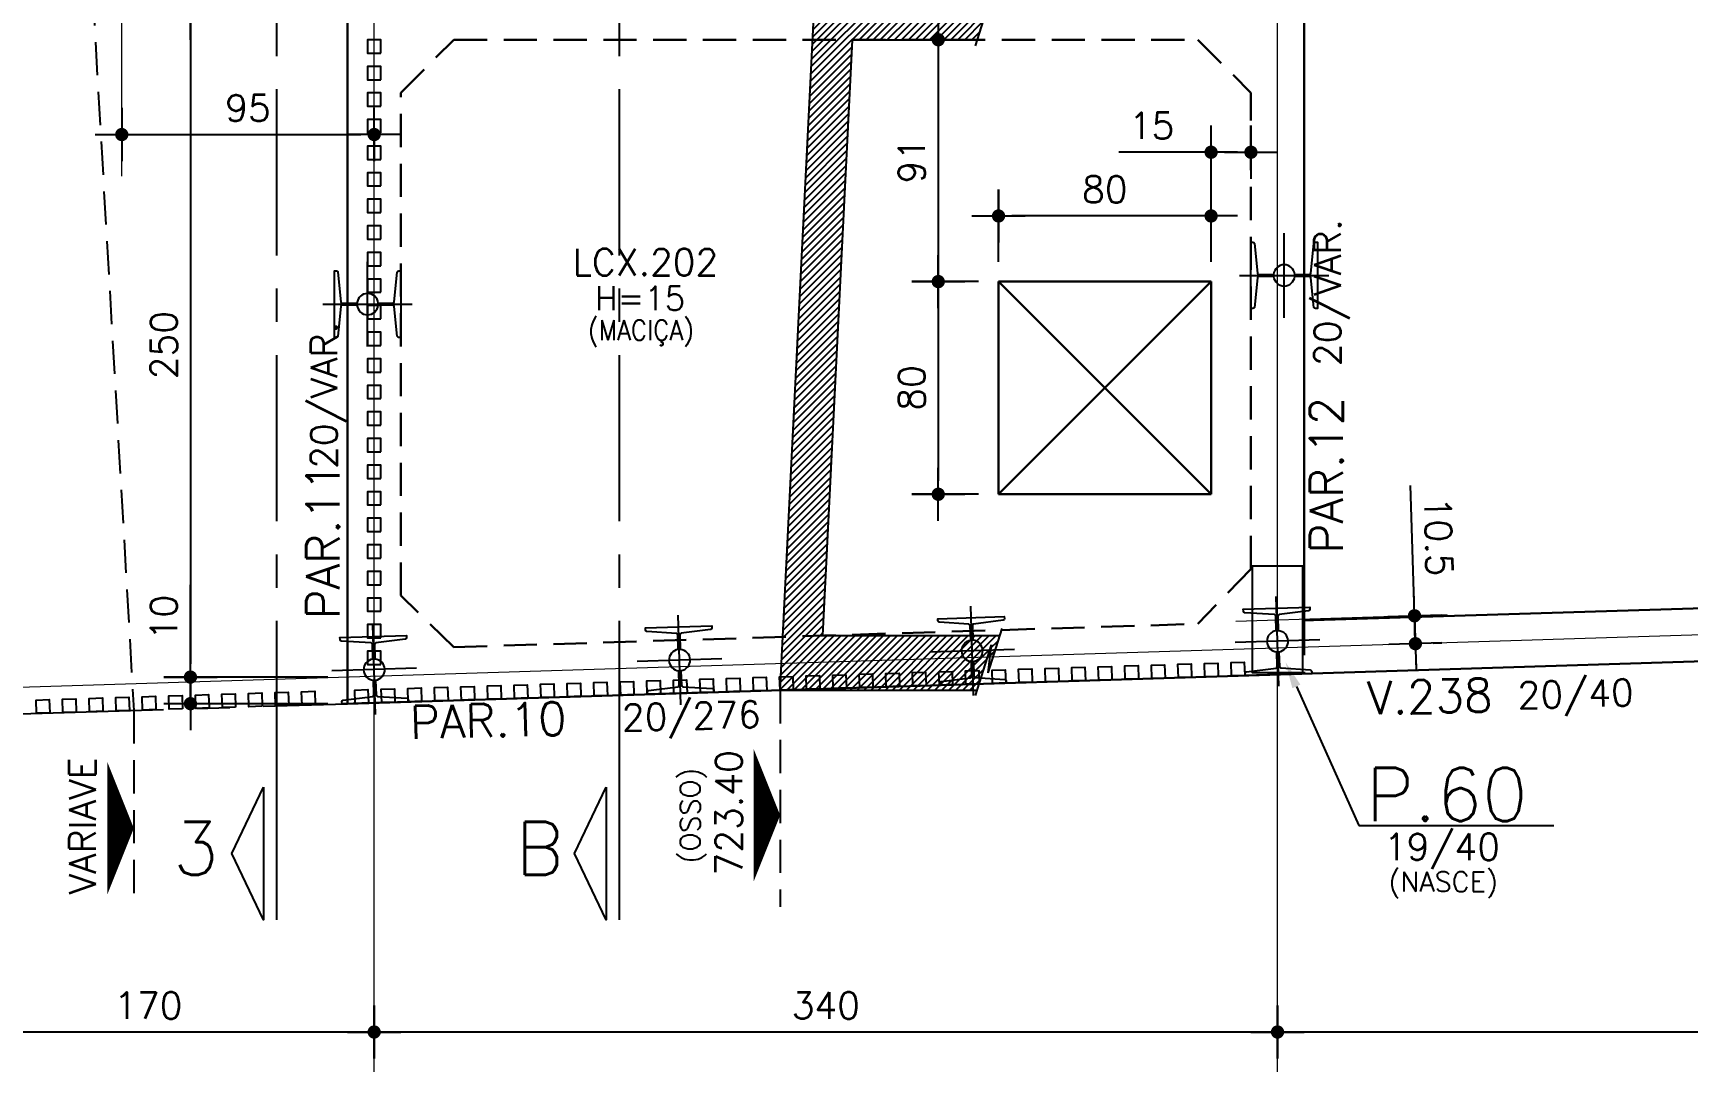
# Model space of a CAD drawing. Header units: inches. Extents: x 0 to 5940, y 0 to 4205.
# Drawn here: x 586 to 1209, y 332 to 723 of the extents above; entities that cross this region are included whole.
import ezdxf
from ezdxf.enums import TextEntityAlignment as Align

# ---------------------------------------------------------------- set-up
doc = ezdxf.new("R2010")
doc.units = ezdxf.units.IN
doc.header["$LTSCALE"] = 50
doc.header["$MEASUREMENT"] = 0
doc.linetypes.add('CENTER', pattern=[2, 1.25, -0.25, 0.25, -0.25])
doc.linetypes.add('HIDDEN', pattern=[0.375, 0.25, -0.125])
for name, color, linetype in [('ALVENARIA', 10, 'HIDDEN'), ('CORTE-FORMA', 1, 'Continuous'), ('COTA', 6, 'Continuous'), ('DIVISA DO TERRENO', 1, 'CENTER'), ('FO-TEXTO-LAJES', 152, 'Continuous'), ('FO-TEXTO-VIGAS', 3, 'Continuous'), ('NIVEL', 3, 'Continuous'), ('P-N', 5, 'Continuous'), ('PERFIL-CORTINA', 253, 'Continuous'), ('PILAR METALICO', 210, 'Continuous'), ('TEXTO', 3, 'Continuous')]:
    doc.layers.add(name, color=color, linetype=linetype)
for name, color, linetype, lineweight in [('FO-Eixos', 150, 'Continuous', 5), ('FO-Textos dos pilares', 3, 'Continuous', 20), ('FO-Vigas', 2, 'Continuous', 30)]:
    doc.layers.add(name, color=color, linetype=linetype, lineweight=lineweight)
doc.styles.add('ROMANS', font='romans.shx')
doc.dimstyles.new('COTA_50', dxfattribs={"dimscale": 5, "dimtxt": 2, "dimasz": 1, "dimexe": 2, "dimexo": 1.5, "dimgap": 1, "dimtad": 1, "dimzin": 12, "dimdsep": 46, "dimtxsty": 'ROMANS', "dimblk1": 'COTA', "dimblk2": 'COTA', "dimsah": 1, "dimcen": -4, "dimdle": 1.5, "dimclrd": 6, "dimclre": 6, "dimclrt": 3, "dimadec": 0, "dimazin": 0, "dimtfac": 1, "dimtofl": 0, "dimtmove": 0, "dimatfit": 3, "dimldrblk": 'COTA', "dimfxl": 1, "dimtolj": 1, "dimtzin": 12, "dimarcsym": 0})

# ---------------------------------------------------------------- blocks, each defined once
blk = doc.blocks.new('COTA')
at = {"layer": 'COTA'}
for p, q in [((0, -2), (0, 2)), ((2, 0), (-2, 0))]:
    blk.add_line(p, q, dxfattribs=at)
at = {"layer": 'COTA', "const_width": 0.5}
blk.add_lwpolyline([(-0.25, 0, 1), (0.25, 0, 1)], format="xyb", close=True, dxfattribs=at)
blk = doc.blocks.new('*D159')
at = {"layer": 'COTA', "color": 6, "lineweight": -2, "transparency": 16777216}
for p, q in [((1054.8, 351.63), (1054.8, 337.41)), ((1632.8, 351.63), (1632.8, 337.41)), ((1627.8, 347.41), (1059.8, 347.41))]:
    blk.add_line(p, q, dxfattribs=at)
at = {"layer": 'Defpoints', "color": 0, "transparency": 16777216}
for p in [(1054.8, 359.13), (1632.8, 359.13), (1054.8, 347.41)]:
    blk.add_point(p, dxfattribs=at)
at = {"layer": 'COTA', "color": 6, "lineweight": -2, "transparency": 16777216, "xscale": 5, "yscale": 5, "zscale": 5, "rotation": 180}
blk.add_blockref('COTA', (1054.8, 347.41), dxfattribs=at)
at = {"layer": 'COTA', "color": 6, "lineweight": -2, "transparency": 16777216, "xscale": 5, "yscale": 5, "zscale": 5}
blk.add_blockref('COTA', (1632.8, 347.41), dxfattribs=at)
at = {"layer": 'COTA', "color": 3, "transparency": 16777216, "insert": (1343.8, 357.41), "char_height": 10, "attachment_point": 5, "style": 'ROMANS'}
blk.add_mtext('\\A1;578', dxfattribs=at)
blk = doc.blocks.new('*D162')
at = {"layer": 'COTA', "color": 6, "lineweight": -2, "transparency": 16777216}
for p, q in [((714.8, 352.84), (714.8, 337.41)), ((1054.8, 352.84), (1054.8, 337.41)), ((1049.8, 347.41), (719.8, 347.41))]:
    blk.add_line(p, q, dxfattribs=at)
at = {"layer": 'Defpoints', "color": 0, "transparency": 16777216}
for p in [(714.8, 360.34), (1054.8, 360.34), (714.8, 347.41)]:
    blk.add_point(p, dxfattribs=at)
at = {"layer": 'COTA', "color": 6, "lineweight": -2, "transparency": 16777216, "xscale": 5, "yscale": 5, "zscale": 5, "rotation": 180}
blk.add_blockref('COTA', (714.8, 347.41), dxfattribs=at)
at = {"layer": 'COTA', "color": 6, "lineweight": -2, "transparency": 16777216, "xscale": 5, "yscale": 5, "zscale": 5}
blk.add_blockref('COTA', (1054.8, 347.41), dxfattribs=at)
at = {"layer": 'COTA', "color": 3, "transparency": 16777216, "insert": (884.8, 357.41), "char_height": 10, "attachment_point": 5, "style": 'ROMANS'}
blk.add_mtext('\\A1;340', dxfattribs=at)
blk = doc.blocks.new('*D163')
at = {"layer": 'COTA', "color": 6, "lineweight": -2, "transparency": 16777216}
for p, q in [((544.77, 352.84), (544.77, 337.41)), ((714.8, 352.84), (714.8, 337.41)), ((709.8, 347.41), (549.77, 347.41))]:
    blk.add_line(p, q, dxfattribs=at)
at = {"layer": 'Defpoints', "color": 0, "transparency": 16777216}
for p in [(544.77, 360.34), (714.8, 360.34), (544.77, 347.41)]:
    blk.add_point(p, dxfattribs=at)
at = {"layer": 'COTA', "color": 6, "lineweight": -2, "transparency": 16777216, "xscale": 5, "yscale": 5, "zscale": 5, "rotation": 180}
blk.add_blockref('COTA', (544.77, 347.41), dxfattribs=at)
at = {"layer": 'COTA', "color": 6, "lineweight": -2, "transparency": 16777216, "xscale": 5, "yscale": 5, "zscale": 5}
blk.add_blockref('COTA', (714.8, 347.41), dxfattribs=at)
at = {"layer": 'COTA', "color": 3, "transparency": 16777216, "insert": (629.79, 357.41), "char_height": 10, "attachment_point": 5, "style": 'ROMANS'}
blk.add_mtext('\\A1;170', dxfattribs=at)
blk = doc.blocks.new('*D186')
at = {"layer": 'COTA', "color": 6, "lineweight": -2, "transparency": 16777216}
for p, q in [((652.15, 970.71), (635.65, 970.71)), ((645.65, 965.71), (645.65, 735.71)), ((652.15, 730.71), (635.65, 730.71))]:
    blk.add_line(p, q, dxfattribs=at)
at = {"layer": 'Defpoints', "color": 0, "transparency": 16777216}
for p in [(659.65, 970.71), (645.65, 730.71), (659.65, 730.71)]:
    blk.add_point(p, dxfattribs=at)
at = {"layer": 'COTA', "color": 6, "lineweight": -2, "transparency": 16777216, "xscale": 5, "yscale": 5, "zscale": 5}
for p, rotation in [((645.65, 970.71), 90), ((645.65, 730.71), 270)]:
    blk.add_blockref('COTA', p, dxfattribs=dict(at, rotation=rotation))
at = {"layer": 'COTA', "color": 3, "transparency": 16777216, "insert": (635.65, 835.25), "char_height": 10, "attachment_point": 5, "rotation": 90, "style": 'ROMANS'}
blk.add_mtext('\\A1;240', dxfattribs=at)
blk = doc.blocks.new('*D188')
at = {"layer": 'COTA', "color": 6, "lineweight": -2, "transparency": 16777216}
for p, q in [((650.55, 730.71), (635.65, 730.71)), ((645.65, 725.71), (645.65, 485.93)), ((697.41, 480.93), (635.65, 480.93))]:
    blk.add_line(p, q, dxfattribs=at)
at = {"layer": 'Defpoints', "color": 0, "transparency": 16777216}
for p in [(658.05, 730.71), (645.65, 480.93), (704.91, 480.93)]:
    blk.add_point(p, dxfattribs=at)
at = {"layer": 'COTA', "color": 6, "lineweight": -2, "transparency": 16777216, "xscale": 5, "yscale": 5, "zscale": 5}
for p, rotation in [((645.65, 730.71), 90), ((645.65, 480.93), 270)]:
    blk.add_blockref('COTA', p, dxfattribs=dict(at, rotation=rotation))
at = {"layer": 'COTA', "color": 3, "transparency": 16777216, "insert": (635.65, 605.82), "char_height": 10, "attachment_point": 5, "rotation": 90, "style": 'ROMANS'}
blk.add_mtext('\\A1;250', dxfattribs=at)
blk = doc.blocks.new('*D189')
at = {"layer": 'COTA', "color": 6, "lineweight": -2, "transparency": 16777216}
for p, q in [((645.65, 485.93), (645.65, 515.7)), ((659.59, 480.93), (635.65, 480.93)), ((697.3, 470.93), (635.65, 470.93)), ((645.65, 465.93), (645.65, 460.93))]:
    blk.add_line(p, q, dxfattribs=at)
at = {"layer": 'Defpoints', "color": 0, "transparency": 16777216}
for p in [(645.65, 480.93), (667.09, 480.93), (704.8, 470.93)]:
    blk.add_point(p, dxfattribs=at)
at = {"layer": 'COTA', "color": 6, "lineweight": -2, "transparency": 16777216, "xscale": 5, "yscale": 5, "zscale": 5}
for p, rotation in [((645.65, 480.93), 270), ((645.65, 470.93), 90)]:
    blk.add_blockref('COTA', p, dxfattribs=dict(at, rotation=rotation))
at = {"layer": 'COTA', "color": 3, "transparency": 16777216, "insert": (635.65, 503.31), "char_height": 10, "attachment_point": 5, "rotation": 90, "style": 'ROMANS'}
blk.add_mtext('\\A1;10', dxfattribs=at)
blk = doc.blocks.new('*D285')
at = {"layer": 'COTA', "color": 6, "lineweight": -2, "transparency": 16777216}
for p, q in [((1106.2, 509), (1104.83, 553.02)), ((1113.01, 504.21), (1116.36, 504.31)), ((1113.33, 493.71), (1116.68, 493.82)), ((1106.85, 488.51), (1107, 483.51))]:
    blk.add_line(p, q, dxfattribs=at)
at = {"layer": 'Defpoints', "color": 0, "transparency": 16777216}
for p in [(1105.51, 503.97), (1106.36, 504), (1105.84, 493.48)]:
    blk.add_point(p, dxfattribs=at)
at = {"layer": 'COTA', "color": 6, "lineweight": -2, "transparency": 16777216, "xscale": 5, "yscale": 5, "zscale": 5}
for p, rotation in [((1106.36, 504), 271.7916280746233), ((1106.69, 493.5), 91.79162807462332)]:
    blk.add_blockref('COTA', p, dxfattribs=dict(at, rotation=rotation))
at = {"layer": 'COTA', "color": 3, "transparency": 16777216, "insert": (1115.43, 533.82), "char_height": 10, "attachment_point": 5, "rotation": 271.79163, "style": 'ROMANS'}
blk.add_mtext('\\A1;10.5', dxfattribs=at)
blk = doc.blocks.new('*D305')
at = {"layer": 'COTA', "color": 6, "lineweight": -2, "transparency": 16777216}
for p, q in [((923.16, 720.71), (917.12, 720.71)), ((927.12, 715.71), (927.12, 634.71)), ((942.3, 629.71), (917.12, 629.71))]:
    blk.add_line(p, q, dxfattribs=at)
at = {"layer": 'Defpoints', "color": 0, "transparency": 16777216}
for p in [(930.66, 720.71), (927.12, 629.71), (949.8, 629.71)]:
    blk.add_point(p, dxfattribs=at)
at = {"layer": 'COTA', "color": 6, "lineweight": -2, "transparency": 16777216, "xscale": 5, "yscale": 5, "zscale": 5}
for p, rotation in [((927.12, 720.71), 90), ((927.12, 629.71), 270)]:
    blk.add_blockref('COTA', p, dxfattribs=dict(at, rotation=rotation))
at = {"layer": 'COTA', "color": 3, "transparency": 16777216, "insert": (917.12, 675.21), "char_height": 10, "attachment_point": 5, "rotation": 90, "style": 'ROMANS'}
blk.add_mtext('\\A1;91', dxfattribs=at)
blk = doc.blocks.new('*D306')
at = {"layer": 'COTA', "color": 6, "lineweight": -2, "transparency": 16777216}
for p, q in [((942.3, 629.71), (917.12, 629.71)), ((927.12, 624.71), (927.12, 554.71)), ((942.3, 549.71), (917.12, 549.71))]:
    blk.add_line(p, q, dxfattribs=at)
at = {"layer": 'Defpoints', "color": 0, "transparency": 16777216}
for p in [(949.8, 629.71), (927.12, 549.71), (949.8, 549.71)]:
    blk.add_point(p, dxfattribs=at)
at = {"layer": 'COTA', "color": 6, "lineweight": -2, "transparency": 16777216, "xscale": 5, "yscale": 5, "zscale": 5}
for p, rotation in [((927.12, 629.71), 90), ((927.12, 549.71), 270)]:
    blk.add_blockref('COTA', p, dxfattribs=dict(at, rotation=rotation))
at = {"layer": 'COTA', "color": 3, "transparency": 16777216, "insert": (917.12, 589.71), "char_height": 10, "attachment_point": 5, "rotation": 90, "style": 'ROMANS'}
blk.add_mtext('\\A1;80', dxfattribs=at)
blk = doc.blocks.new('*D307')
at = {"layer": 'COTA', "color": 6, "lineweight": -2, "transparency": 16777216}
for p, q in [((1029.8, 637.21), (1029.8, 688.38)), ((1044.8, 682.45), (1044.8, 688.38)), ((1024.8, 678.38), (995.04, 678.38)), ((1049.8, 678.38), (1054.8, 678.38))]:
    blk.add_line(p, q, dxfattribs=at)
at = {"layer": 'Defpoints', "color": 0, "transparency": 16777216}
for p in [(1029.8, 678.38), (1044.8, 674.95), (1029.8, 629.71)]:
    blk.add_point(p, dxfattribs=at)
at = {"layer": 'COTA', "color": 6, "lineweight": -2, "transparency": 16777216, "xscale": 5, "yscale": 5, "zscale": 5}
blk.add_blockref('COTA', (1029.8, 678.38), dxfattribs=at)
at = {"layer": 'COTA', "color": 6, "lineweight": -2, "transparency": 16777216, "xscale": 5, "yscale": 5, "zscale": 5, "rotation": 180}
blk.add_blockref('COTA', (1044.8, 678.38), dxfattribs=at)
at = {"layer": 'COTA', "color": 3, "transparency": 16777216, "insert": (1007.42, 688.38), "char_height": 10, "attachment_point": 5, "style": 'ROMANS'}
blk.add_mtext('\\A1;15', dxfattribs=at)
blk = doc.blocks.new('*D308')
at = {"layer": 'COTA', "color": 6, "lineweight": -2, "transparency": 16777216}
for p, q in [((949.8, 637.21), (949.8, 664.41)), ((1029.8, 658.97), (1029.8, 664.41)), ((1024.8, 654.41), (954.8, 654.41))]:
    blk.add_line(p, q, dxfattribs=at)
at = {"layer": 'Defpoints', "color": 0, "transparency": 16777216}
for p in [(949.8, 654.41), (1029.8, 651.47), (949.8, 629.71)]:
    blk.add_point(p, dxfattribs=at)
at = {"layer": 'COTA', "color": 6, "lineweight": -2, "transparency": 16777216, "xscale": 5, "yscale": 5, "zscale": 5, "rotation": 180}
blk.add_blockref('COTA', (949.8, 654.41), dxfattribs=at)
at = {"layer": 'COTA', "color": 6, "lineweight": -2, "transparency": 16777216, "xscale": 5, "yscale": 5, "zscale": 5}
blk.add_blockref('COTA', (1029.8, 654.41), dxfattribs=at)
at = {"layer": 'COTA', "color": 3, "transparency": 16777216, "insert": (989.8, 664.41), "char_height": 10, "attachment_point": 5, "style": 'ROMANS'}
blk.add_mtext('\\A1;80', dxfattribs=at)
blk = doc.blocks.new('*D416')
at = {"layer": 'COTA', "color": 6, "lineweight": -2, "transparency": 16777216}
for p, q in [((619.8, 686.19), (619.8, 675.03)), ((714.8, 686.19), (714.8, 675.03)), ((624.8, 685.03), (709.8, 685.03))]:
    blk.add_line(p, q, dxfattribs=at)
at = {"layer": 'Defpoints', "color": 0, "transparency": 16777216}
for p in [(619.8, 693.69), (714.8, 693.69), (714.8, 685.03)]:
    blk.add_point(p, dxfattribs=at)
at = {"layer": 'COTA', "color": 6, "lineweight": -2, "transparency": 16777216, "xscale": 5, "yscale": 5, "zscale": 5, "rotation": 180}
blk.add_blockref('COTA', (619.8, 685.03), dxfattribs=at)
at = {"layer": 'COTA', "color": 6, "lineweight": -2, "transparency": 16777216, "xscale": 5, "yscale": 5, "zscale": 5}
blk.add_blockref('COTA', (714.8, 685.03), dxfattribs=at)
at = {"layer": 'COTA', "color": 3, "transparency": 16777216, "insert": (667.3, 695.03), "char_height": 10, "attachment_point": 5, "style": 'ROMANS'}
blk.add_mtext('\\A1;95', dxfattribs=at)
blk = doc.blocks.new('A$7E7B159102C265')
at = {"layer": 'PERFIL-CORTINA'}
for p, q in [((681.88, 149.24), (681.88, 181.06)), ((336.88, 138.44), (336.88, 170.26)), ((665.03, 165.15), (698.73, 165.15)), ((320.03, 154.35), (353.73, 154.35)), ((679.91, 10.67), (678.85, 44.35)), ((564.96, 7.06), (563.91, 40.74)), ((339.91, 0), (338.85, 33.68)), ((454.85, 3.61), (453.79, 37.29)), ((695.28, 28.01), (663.48, 27.01)), ((470.22, 20.95), (438.42, 19.95)), ((580.34, 24.4), (548.53, 23.4)), ((355.28, 17.34), (323.48, 16.34))]:
    blk.add_line(p, q, dxfattribs=at)
for points in [[(677.9, 164.75), (672.42, 164.75, 0.348536), (671.81, 164.27), (670.74, 153.13, -0.348536), (670.13, 152.65), (669.38, 152.65), (669.38, 177.65), (670.13, 177.65, -0.348536), (670.74, 177.17), (671.81, 166.02, 0.348536), (672.42, 165.54), (677.9, 165.54)], [(685.86, 165.54), (691.34, 165.54, 0.348536), (691.95, 166.02), (693.02, 177.17, -0.348536), (693.63, 177.65), (694.38, 177.65), (694.38, 152.65), (693.63, 152.65, -0.348536), (693.02, 153.13), (691.95, 164.27, 0.34905), (691.34, 164.75)], [(332.9, 153.96), (327.42, 153.96, 0.348536), (326.81, 153.48), (325.74, 142.34, -0.348536), (325.14, 141.85), (324.38, 141.85), (324.38, 166.85), (325.14, 166.85, -0.348536), (325.74, 166.37), (326.81, 155.23, 0.348536), (327.42, 154.75), (332.9, 154.75)], [(340.86, 154.75), (346.35, 154.75, 0.348536), (346.95, 155.23), (348.02, 166.37, -0.348536), (348.63, 166.85), (349.38, 166.85), (349.38, 141.85), (348.63, 141.85, -0.348536), (348.02, 142.34), (346.95, 153.48, 0.34905), (346.34, 153.96)], [(678.86, 31.48), (678.69, 36.96, 0.348536), (678.19, 37.55), (667.02, 38.27, -0.348536), (666.52, 38.86), (666.49, 39.61), (691.48, 40.4), (691.5, 39.64, -0.348536), (691.04, 39.02), (679.94, 37.61, 0.34905), (679.48, 36.98)], [(453.8, 24.42), (453.63, 29.9, 0.348536), (453.13, 30.49), (441.96, 31.2, -0.348536), (441.46, 31.8), (441.44, 32.55), (466.42, 33.33), (466.45, 32.58, -0.348536), (465.98, 31.96), (454.88, 30.54, 0.34905), (454.42, 29.92)], [(563.92, 27.87), (563.75, 33.35, 0.348536), (563.24, 33.94), (552.08, 34.66, -0.348536), (551.57, 35.25), (551.55, 36.01), (576.54, 36.79), (576.56, 36.04, -0.348536), (576.1, 35.41), (565, 34, 0.34905), (564.53, 33.37)], [(338.86, 20.81), (338.69, 26.29, 0.348536), (338.19, 26.88), (327.02, 27.6, -0.348536), (326.52, 28.19), (326.49, 28.94), (351.48, 29.73), (351.5, 28.97, -0.348536), (351.04, 28.35), (339.94, 26.94, 0.34905), (339.48, 26.31)], [(564.95, 19.94), (565.13, 14.46, 0.348536), (565.63, 13.86), (576.8, 13.15, -0.348536), (577.3, 12.56), (577.32, 11.8), (552.33, 11.02), (552.31, 11.77, -0.348536), (552.77, 12.4), (563.88, 13.81, 0.348536), (564.34, 14.43), (564.17, 19.91)], [(679.9, 23.54), (680.07, 18.06, 0.348536), (680.57, 17.47), (691.74, 16.76, -0.348536), (692.24, 16.16), (692.27, 15.41), (667.28, 14.63), (667.25, 15.38, -0.348536), (667.72, 16), (678.82, 17.42, 0.348536), (679.28, 18.04), (679.11, 23.52)], [(339.9, 12.87), (340.07, 7.39, 0.348536), (340.57, 6.8), (351.74, 6.09, -0.348536), (352.24, 5.49), (352.27, 4.74), (327.28, 3.95), (327.25, 4.71, -0.348536), (327.72, 5.33), (338.82, 6.75, 0.348536), (339.28, 7.37), (339.11, 12.85)], [(454.84, 16.48), (455.01, 11, 0.348536), (455.51, 10.41), (466.68, 9.69, -0.348536), (467.19, 9.1), (467.21, 8.35), (442.22, 7.56), (442.2, 8.32, -0.348536), (442.66, 8.94), (453.76, 10.35, 0.348536), (454.23, 10.98), (454.05, 16.46)]]:
    blk.add_lwpolyline(points, format="xyb", dxfattribs=at)
for points in [[(691.34, 164.75), (685.86, 164.75)], [(346.35, 153.96), (340.86, 153.96)], [(564.53, 33.38), (564.7, 27.9)], [(679.48, 36.98), (679.65, 31.5)], [(339.48, 26.31), (339.65, 20.83)], [(454.42, 29.92), (454.59, 24.44)]]:
    blk.add_lwpolyline(points, dxfattribs=at)
for centre, start, end in [((681.88, 165.15), 5.64414, 174.35586), ((681.88, 165.15), 185.64414, 354.35586), ((336.88, 154.35), 5.64414, 174.35586), ((336.88, 154.35), 185.64414, 354.35586), ((679.38, 27.51), 97.44176, 266.15347), ((679.38, 27.51), 277.44176, 86.15347), ((564.44, 23.9), 97.44176, 266.15347), ((564.44, 23.9), 277.44176, 86.15347), ((339.38, 16.84), 97.44176, 266.15347), ((339.38, 16.84), 277.44176, 86.15347), ((454.32, 20.45), 97.44176, 266.15347), ((454.32, 20.45), 277.44176, 86.15347)]:
    blk.add_arc(centre, 4, start, end, dxfattribs=at)

msp = doc.modelspace()

# ---------------------------------------------------------------- hatches: boundary and pattern name
at = {"layer": 'CORTE-FORMA'}
h = msp.add_hatch(dxfattribs=at)
h.set_pattern_fill('ANSI31', color=70, scale=15)
h.set_pattern_definition([(45, (-4662.459, 9121.8574), (-1.3258252, 1.3258252), [])])
h.paths.add_polyline_path([(946.968, 737.461), (945.788, 727), (950.096, 740.707), (895.827, 740.707), (902.846, 881.37), (918.714, 960.707), (982.458, 960.707), (987.321, 976.18), (986.141, 965.719), (990.851, 980.707), (907.416, 980.707), (887.92, 883.225), (867.601, 476.021), (941.625, 476.021), (946.968, 493.021), (945.788, 482.561), (950.179, 496.532), (883.643, 496.532), (894.829, 720.707), (941.703, 720.707)])

# ---------------------------------------------------------------- linework, layer by layer
at = {"layer": 'ALVENARIA', "color": 252, "linetype": 'Continuous', "flags": 128}
for points in [[(717.304, 715.68), (717.304, 720.68), (712.304, 720.68), (712.304, 715.68)], [(717.304, 705.68), (717.304, 710.68), (712.304, 710.68), (712.304, 705.68)], [(717.304, 695.68), (717.304, 700.68), (712.304, 700.68), (712.304, 695.68)], [(717.304, 685.68), (717.304, 690.68), (712.304, 690.68), (712.304, 685.68)], [(717.304, 675.68), (717.304, 680.68), (712.304, 680.68), (712.304, 675.68)], [(717.304, 665.68), (717.304, 670.68), (712.304, 670.68), (712.304, 665.68)], [(717.304, 655.68), (717.304, 660.68), (712.304, 660.68), (712.304, 655.68)], [(717.304, 645.68), (717.304, 650.68), (712.304, 650.68), (712.304, 645.68)], [(717.304, 635.68), (717.304, 640.68), (712.304, 640.68), (712.304, 635.68)], [(717.304, 625.68), (717.304, 630.68), (712.304, 630.68), (712.304, 625.68)], [(717.304, 615.68), (717.304, 620.68), (712.304, 620.68), (712.304, 615.68)], [(717.304, 605.68), (717.304, 610.68), (712.304, 610.68), (712.304, 605.68)], [(717.304, 595.68), (717.304, 600.68), (712.304, 600.68), (712.304, 595.68)], [(717.304, 585.68), (717.304, 590.68), (712.304, 590.68), (712.304, 585.68)], [(717.304, 575.68), (717.304, 580.68), (712.304, 580.68), (712.304, 575.68)], [(717.304, 565.68), (717.304, 570.68), (712.304, 570.68), (712.304, 565.68)], [(717.304, 555.68), (717.304, 560.68), (712.304, 560.68), (712.304, 555.68)], [(717.304, 545.68), (717.304, 550.68), (712.304, 550.68), (712.304, 545.68)], [(717.304, 535.68), (717.304, 540.68), (712.304, 540.68), (712.304, 535.68)], [(717.304, 525.68), (717.304, 530.68), (712.304, 530.68), (712.304, 525.68)], [(717.304, 515.68), (717.304, 520.68), (712.304, 520.68), (712.304, 515.68)], [(717.304, 505.68), (717.304, 510.68), (712.304, 510.68), (712.304, 505.68)], [(717.304, 495.68), (717.304, 500.68), (712.304, 500.68), (712.304, 495.68)], [(717.304, 485.68), (717.304, 490.68), (712.304, 490.68), (712.304, 485.68)], [(1022.47, 480.899), (1017.473, 480.742), (1017.316, 485.74), (1022.314, 485.896)], [(1032.465, 481.211), (1027.468, 481.055), (1027.311, 486.053), (1032.309, 486.209)], [(1042.46, 481.524), (1037.463, 481.368), (1037.306, 486.365), (1042.304, 486.522)], [(822.568, 474.646), (817.57, 474.489), (817.414, 479.487), (822.412, 479.643)], [(832.563, 474.958), (827.565, 474.802), (827.409, 479.8), (832.407, 479.956)], [(842.558, 475.271), (837.561, 475.115), (837.404, 480.112), (842.402, 480.269)], [(852.553, 475.584), (847.556, 475.427), (847.399, 480.425), (852.397, 480.581)], [(862.548, 475.896), (857.551, 475.74), (857.394, 480.738), (862.392, 480.894)], [(872.543, 476.209), (867.546, 476.053), (867.39, 481.05), (872.387, 481.207)], [(882.539, 476.522), (877.541, 476.365), (877.385, 481.363), (882.382, 481.519)], [(892.534, 476.834), (887.536, 476.678), (887.38, 481.676), (892.377, 481.832)], [(902.529, 477.147), (897.531, 476.991), (897.375, 481.988), (902.372, 482.145)], [(912.524, 477.46), (907.526, 477.303), (907.37, 482.301), (912.368, 482.457)], [(922.519, 477.772), (917.521, 477.616), (917.365, 482.613), (922.363, 482.77)], [(932.514, 478.085), (927.517, 477.929), (927.36, 482.926), (932.358, 483.082)], [(942.509, 478.398), (937.512, 478.241), (937.355, 483.239), (942.353, 483.395)], [(952.504, 478.71), (947.507, 478.554), (947.35, 483.551), (952.348, 483.708)], [(962.499, 479.023), (957.502, 478.867), (957.346, 483.864), (962.343, 484.02)], [(972.495, 479.335), (967.497, 479.179), (967.341, 484.177), (972.338, 484.333)], [(982.49, 479.648), (977.492, 479.492), (977.336, 484.489), (982.333, 484.646)], [(992.485, 479.961), (987.487, 479.804), (987.331, 484.802), (992.328, 484.958)], [(1002.48, 480.273), (997.482, 480.117), (997.326, 485.115), (1002.324, 485.271)], [(1012.475, 480.586), (1007.477, 480.43), (1007.321, 485.427), (1012.319, 485.584)], [(622.666, 468.393), (617.668, 468.237), (617.512, 473.234), (622.509, 473.39)], [(632.661, 468.705), (627.663, 468.549), (627.507, 473.547), (632.504, 473.703)], [(642.656, 469.018), (637.658, 468.862), (637.502, 473.859), (642.5, 474.016)], [(652.651, 469.331), (647.653, 469.174), (647.497, 474.172), (652.495, 474.328)], [(662.646, 469.643), (657.649, 469.487), (657.492, 474.485), (662.49, 474.641)], [(672.641, 469.956), (667.644, 469.8), (667.487, 474.797), (672.485, 474.954)], [(682.636, 470.269), (677.639, 470.112), (677.482, 475.11), (682.48, 475.266)], [(692.631, 470.581), (687.634, 470.425), (687.478, 475.423), (692.475, 475.579)], [(712.622, 471.207), (707.624, 471.05), (707.468, 476.048), (712.465, 476.204)], [(722.617, 471.519), (717.619, 471.363), (717.463, 476.361), (722.46, 476.517)], [(732.612, 471.832), (727.614, 471.676), (727.458, 476.673), (732.456, 476.83)], [(742.607, 472.145), (737.609, 471.988), (737.453, 476.986), (742.451, 477.142)], [(752.602, 472.457), (747.605, 472.301), (747.448, 477.298), (752.446, 477.455)], [(762.597, 472.77), (757.6, 472.614), (757.443, 477.611), (762.441, 477.767)], [(772.592, 473.083), (767.595, 472.926), (767.438, 477.924), (772.436, 478.08)], [(782.587, 473.395), (777.59, 473.239), (777.434, 478.236), (782.431, 478.393)], [(792.583, 473.708), (787.585, 473.552), (787.429, 478.549), (792.426, 478.705)], [(802.578, 474.02), (797.58, 473.864), (797.424, 478.862), (802.421, 479.018)], [(812.573, 474.333), (807.575, 474.177), (807.419, 479.174), (812.416, 479.331)], [(592.68, 467.455), (587.683, 467.299), (587.526, 472.296), (592.524, 472.452)], [(602.675, 467.768), (597.678, 467.611), (597.522, 472.609), (602.519, 472.765)], [(612.671, 468.08), (607.673, 467.924), (607.517, 472.921), (612.514, 473.078)]]:
    msp.add_lwpolyline(points, close=True, dxfattribs=at)
at = {"layer": 'CORTE-FORMA', "linetype": 'HIDDEN'}
for p, q in [((598.039, 925.707), (624.334, 468.416)), ((867.601, 476.021), (867.601, 394.552)), ((624.334, 468.416), (624.334, 394.181))]:
    msp.add_line(p, q, dxfattribs=at)
at = {"layer": 'CORTE-FORMA'}
for p, q in [((867.601, 476.021), (887.915, 883.121)), ((883.643, 496.532), (894.829, 720.707)), ((894.829, 720.707), (941.703, 720.707)), ((883.643, 496.532), (950.179, 496.532)), ((867.601, 476.021), (941.625, 476.021))]:
    msp.add_line(p, q, dxfattribs=at)
at = {"layer": 'CORTE-FORMA', "color": 8}
for p, q in [((946.968, 737.461), (940.992, 718.445)), ((951.014, 499.191), (945.788, 482.561)), ((946.968, 493.021), (940.992, 474.006)), ((946.968, 493.021), (945.788, 482.561))]:
    msp.add_line(p, q, dxfattribs=at)
at = {"layer": 'COTA', "color": 8}
for p, q in [((1061.903, 477.433), (1085.412, 425.046)), ((1085.412, 425.046), (1158.843, 425.046))]:
    msp.add_line(p, q, dxfattribs=at)
msp.add_solid([(1063.424, 478.115), (1057.809, 486.556), (1060.382, 476.75)], dxfattribs=at)
at = {"layer": 'DIVISA DO TERRENO'}
msp.add_line((373.132, 460.554), (704.804, 470.929), dxfattribs=at)
at = {"layer": 'FO-Eixos'}
for p, q in [((714.804, 332.413), (714.804, 2199.325)), ((1054.804, 332.413), (1054.804, 1035.065)), ((619.804, 669.419), (619.804, 1033.426)), ((3479.551, 567.728), (294.896, 468.111)), ((1118.609, 504.382), (1039.152, 501.897))]:
    msp.add_line(p, q, dxfattribs=at)
at = {"layer": 'FO-Vigas'}
for p, q in [((704.804, 470.929), (704.804, 980.707)), ((1064.804, 501.699), (1064.804, 980.707)), ((949.804, 629.707), (1029.804, 629.707)), ((949.804, 549.707), (949.804, 629.707)), ((1029.804, 629.707), (1029.804, 549.707)), ((704.804, 470.929), (3377.271, 554.523)), ((1029.804, 549.707), (949.804, 549.707)), ((1064.179, 502.18), (1582.804, 518.402))]:
    msp.add_line(p, q, dxfattribs=at)
at = {"layer": 'FO-Vigas', "linetype": 'HIDDEN'}
for p, q in [((724.804, 700.707), (744.804, 720.707)), ((744.804, 720.707), (1024.804, 720.707)), ((1024.804, 720.707), (1044.804, 700.707)), ((724.804, 511.574), (724.804, 700.707)), ((1044.804, 521.583), (1044.804, 700.707)), ((1044.804, 521.583), (1024.804, 500.948)), ((744.804, 492.19), (724.804, 511.574)), ((744.804, 492.19), (1024.804, 500.948)), ((1064.804, 501.699), (1064.804, 482.189))]:
    msp.add_line(p, q, dxfattribs=at)
at = {"layer": 'FO-Vigas', "color": 8}
for p, q in [((949.804, 629.707), (1029.804, 549.707)), ((1029.804, 629.707), (949.804, 549.707))]:
    msp.add_line(p, q, dxfattribs=at)
at = {"layer": 'NIVEL', "color": 1}
for points in [[(624.334, 424.076, 0, 50, 0), (614.334, 424.076, 50, 50, 0)], [(867.601, 428.967, 0, 50, 0), (857.601, 428.967, 50, 50, 0)]]:
    msp.add_lwpolyline(points, format="xyseb", dxfattribs=at)
at = {"layer": 'P-N'}
msp.add_lwpolyline([(1064.304, 522.707), (1054.804, 522.707), (1045.304, 522.707), (1045.304, 502.707), (1045.304, 482.707), (1054.804, 482.707), (1064.304, 482.707), (1064.304, 502.707), (1064.304, 522.707)], close=True, dxfattribs=at)
at = {"layer": 'TEXTO', "color": 8, "linetype": 'CENTER'}
for p, q in [((807.174, 439.564), (807.174, 3797.333)), ((678.174, 439.564), (678.174, 2254.064))]:
    msp.add_line(p, q, dxfattribs=at)
at = {"layer": 'TEXTO', "color": 3}
for p, q in [((678.174, 389.564), (678.174, 439.564)), ((807.174, 389.564), (807.174, 439.564))]:
    msp.add_line(p, q, dxfattribs=at)
for points in [[(673.174, 439.564), (673.174, 389.564), (661.174, 414.564), (673.174, 439.564)], [(802.174, 439.564), (802.174, 389.564), (790.174, 414.564), (802.174, 439.564)]]:
    msp.add_lwpolyline(points, dxfattribs=at)

# ---------------------------------------------------------------- block references
at = {"layer": 'PILAR METALICO'}
msp.add_blockref('A$7E7B159102C265', (375.425, 466.889), dxfattribs=at)

# ---------------------------------------------------------------- texts
at = {"layer": 'FO-TEXTO-LAJES', "style": 'ROMANS'}
msp.add_text('LCX.202', height=10, dxfattribs=at).set_placement((789.465, 632.031))
at = {"layer": 'FO-TEXTO-LAJES', "color": 3, "style": 'ROMANS'}
msp.add_text('H=15', height=9, dxfattribs=at).set_placement((797.966, 618.949))
at = {"layer": 'FO-TEXTO-LAJES', "color": 4, "style": 'ROMANS', "width": 0.9}
msp.add_text('(MACIÇA)', height=7.5, dxfattribs=at).set_placement((795.221, 607.731))
at = {"layer": 'FO-TEXTO-VIGAS', "style": 'ROMANS'}
for s, rotation, p in [('20/VAR.', 90, (1078.602, 597.913)), ('20/VAR.', 90, (700.917, 559.259)), ('20/40', 1.467391, (1145.282, 469.076)), ('20/276', 1.467391, (808.167, 460.674))]:
    msp.add_text(s, height=10, rotation=rotation, dxfattribs=at).set_placement(p)
at = {"layer": 'FO-TEXTO-VIGAS', "color": 1, "style": 'ROMANS'}
for s, rotation, p in [('PAR.12', 90, (1079.422, 527.421)), ('PAR.11', 90, (701.738, 502.652)), ('V.238', 1.467391, (1088.713, 466.806)), ('PAR.10', 1.467391, (728.451, 457.63))]:
    msp.add_text(s, height=12.5, rotation=rotation, dxfattribs=at).set_placement(p)
at = {"layer": 'FO-Textos dos pilares', "color": 1, "style": 'ROMANS'}
msp.add_text('P.60', height=20, dxfattribs=at).set_placement((1088.109, 426.739))
at = {"layer": 'FO-Textos dos pilares', "color": 3, "style": 'ROMANS'}
msp.add_text('19/40', height=10, dxfattribs=at).set_placement((1094.841, 412.047))
at = {"layer": 'FO-Textos dos pilares', "color": 4, "style": 'ROMANS'}
msp.add_text('(NASCE)', height=7.5, dxfattribs=at).set_placement((1096.562, 400.212))
at = {"layer": 'NIVEL', "color": 3, "style": 'ROMANS'}
for s, p in [('VARIAVE', (609.98, 424.964)), ('723.40', (853.247, 429.855))]:
    msp.add_text(s, height=10, rotation=90, dxfattribs=at).set_placement(p, align=Align.CENTER)
at = {"layer": 'NIVEL', "color": 4, "style": 'ROMANS'}
msp.add_text('(OSSO)', height=7.5, rotation=90, dxfattribs=at).set_placement((837.443, 428.863), align=Align.CENTER)
at = {"layer": 'TEXTO', "color": 1, "style": 'ROMANS'}
for s, p in [('3', (639.132, 406.496)), ('B', (768.132, 406.496))]:
    msp.add_text(s, height=20, dxfattribs=at).set_placement(p)

# ---------------------------------------------------------------- dimensions: what is measured, and where the dimension line sits
at = {"layer": 'COTA'}
dim = msp.add_linear_dim(base=(645.651, 730.707), p1=(659.65, 970.707), p2=(659.65, 730.707), angle=90, dimstyle='COTA_50', dxfattribs=at)
dim.commit()
dim.dimension.update_dxf_attribs({"geometry": '*D186', "text_midpoint": (645.651, 835.249), "dimtype": 160})
dim = msp.add_linear_dim(base=(645.651, 480.933), p1=(658.053, 730.707), p2=(704.912, 480.933), angle=90, dimstyle='COTA_50', override={"dimdec": 0}, dxfattribs=at)
dim.commit()
dim.dimension.update_dxf_attribs({"geometry": '*D188', "text_midpoint": (635.651, 605.82)})
for base, p1, p2, picture, middle in [((927.119, 629.707), (930.658, 720.707), (949.804, 629.707), '*D305', (917.119, 675.207)), ((927.119, 549.707), (949.804, 629.707), (949.804, 549.707), '*D306', (917.119, 589.707)), ((645.651, 480.933), (704.804, 470.929), (667.088, 480.933), '*D189', (635.651, 503.314))]:
    dim = msp.add_linear_dim(base=base, p1=p1, p2=p2, angle=90, dimstyle='COTA_50', dxfattribs=at)
    dim.commit()
    dim.dimension.update_dxf_attribs({"geometry": picture, "text_midpoint": middle})
for base, p1, p2, picture, middle in [((714.804, 685.033), (619.804, 693.69), (714.804, 693.69), '*D416', (667.304, 695.033)), ((1029.804, 678.377), (1044.804, 674.952), (1029.804, 629.707), '*D307', (1007.423, 688.377)), ((949.804, 654.407), (1029.804, 651.472), (949.804, 629.707), '*D308', (989.804, 664.407)), ((714.804, 347.413), (1054.804, 360.341), (714.804, 360.341), '*D162', (884.804, 357.413)), ((1054.804, 347.413), (1632.804, 359.134), (1054.804, 359.134), '*D159', (1343.804, 357.413))]:
    dim = msp.add_linear_dim(base=base, p1=p1, p2=p2, dimstyle='COTA_50', dxfattribs=at)
    dim.commit()
    dim.dimension.update_dxf_attribs({"geometry": picture, "text_midpoint": middle})
dim = msp.add_aligned_dim(p1=(1105.838, 493.478), p2=(1105.509, 503.973), distance=-0.852, dimstyle='COTA_50', dxfattribs=at)
dim.commit()
dim.dimension.update_dxf_attribs({"geometry": '*D285', "text_midpoint": (1115.433, 533.821)})
dim = msp.add_linear_dim(base=(544.77, 347.413), p1=(714.804, 360.341), p2=(544.77, 360.341), dimstyle='COTA_50', override={"dimdec": 0}, dxfattribs=at)
dim.commit()
dim.dimension.update_dxf_attribs({"geometry": '*D163', "text_midpoint": (629.787, 357.413)})

doc.saveas('drawing.dxf')
